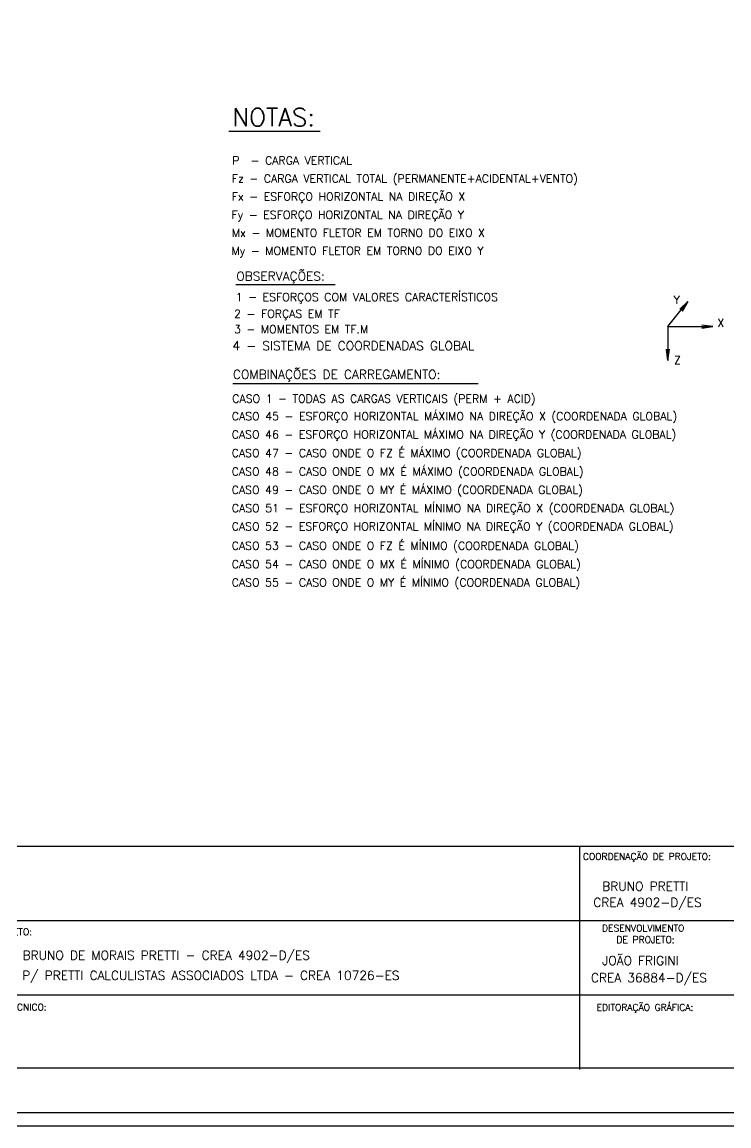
# Model space of a CAD drawing. Extents: x 0 to 84.7, y 0 to 60.
# Drawn here: x 49.44 to 65.28, y 0 to 24.73 of the extents above; entities that cross this region are included whole.
import ezdxf

# ---------------------------------------------------------------- set-up
doc = ezdxf.new("R2010")
doc.units = 0
doc.header["$MEASUREMENT"] = 0
doc.layers.add('1', color=1, linetype='CONTINUOUS')
doc.layers.add('6', color=6, linetype='CONTINUOUS')
doc.styles.get("Standard").update_dxf_attribs({"font": 'ROMANS.SHX'})

msp = doc.modelspace()

# ---------------------------------------------------------------- linework, layer by layer
at = {"layer": '1', "linetype": 'Continuous'}
for p, q in [((54.228098, 18.850263), (56.458317, 18.850263)), ((54.167765, 16.634237), (59.660819, 16.634237)), ((47.428262, 4.603475), (61.928262, 4.603475)), ((61.928262, 4.603475), (65.428262, 4.603475)), ((47.428262, 2.937459), (61.928262, 2.937459)), ((61.928262, 2.937459), (65.428262, 2.937459))]:
    msp.add_line(p, q, dxfattribs=at)
for points in [[(0.0039, 0.003377), (84.703851, 0.003377), (84.703851, 60.003377), (0.0039, 60.003377), (0.0039, 0.003377)], [(0.303949, 0.303365), (84.403925, 0.303365), (84.403925, 59.703389), (0.303949, 59.703389), (0.303949, 0.303365)], [(63.908148, 17.906898), (64.354547, 18.468777), (64.225914, 18.254409), (64.354547, 18.468777), (64.174815, 18.295007)], [(63.908148, 17.906898), (63.908148, 17.149822), (63.875517, 17.397684), (63.908148, 17.149822), (63.94078, 17.397684)], [(63.908148, 17.906898), (64.91363, 17.906898), (64.665769, 17.874267), (64.91363, 17.906898), (64.665769, 17.93953)]]:
    msp.add_lwpolyline(points, dxfattribs=at)
at = {"layer": '6', "linetype": 'Continuous'}
for p, q in [((54.075635, 22.281621), (56.122179, 22.281621)), ((11.404047, 6.270467), (83.404047, 6.270467)), ((61.928262, 6.270467), (61.928262, 1.270467))]:
    msp.add_line(p, q, dxfattribs=at)
msp.add_lwpolyline([(2.803949, 1.303365), (83.403925, 1.303365), (83.403925, 58.703389), (2.803949, 58.703389), (2.803949, 1.303365)], dxfattribs=at)

# ---------------------------------------------------------------- texts
at = {"layer": '1', "linetype": 'Continuous'}
for s, height, p in [('P  - CARGA VERTICAL', 0.18, (54.151182, 21.536051)), ('Fz - CARGA VERTICAL TOTAL (PERMANENTE+ACIDENTAL+VENTO)', 0.18, (54.140542, 21.131174)), ('Fx - ESFORÇO HORIZONTAL NA DIREÇÃO X', 0.18, (54.138326, 20.727582)), ('Fy - ESFORÇO HORIZONTAL NA DIREÇÃO Y', 0.18, (54.135589, 20.318865)), ('Mx - MOMENTO FLETOR EM TORNO DO EIXO X', 0.18, (54.141049, 19.916196)), ('My - MOMENTO FLETOR EM TORNO DO EIXO Y', 0.18, (54.134627, 19.513864)), ('OBSERVAÇÕES:', 0.2, (54.242543, 18.934756)), (' 1 - ESFORÇOS COM VALORES CARACTERÍSTICOS', 0.18, (54.106072, 18.477129)), ('Y', 0.18, (64.036301, 18.413391)), (' 2 - FORÇAS EM TF', 0.18, (54.069146, 18.103277)), ('X', 0.18, (65.015734, 17.900195)), (' 3 - MOMENTOS EM TF.M', 0.18, (54.066474, 17.757127)), (' 4 - SISTEMA DE COORDENADAS GLOBAL', 0.2, (54.01908, 17.37683)), ('Z', 0.18, (64.046267, 17.06405)), ('COMBINAÇÕES DE CARREGAMENTO:', 0.2, (54.16615, 16.734789)), ('CASO 1 - TODAS AS CARGAS VERTICAIS (PERM + ACID)', 0.18, (54.151182, 16.201453)), ('CASO 45 - ESFORÇO HORIZONTAL MÁXIMO NA DIREÇÃO X (COORDENADA GLOBAL)', 0.18, (54.141063, 15.808352)), ('CASO 46 - ESFORÇO HORIZONTAL MÁXIMO NA DIREÇÃO Y (COORDENADA GLOBAL)', 0.18, (54.138326, 15.399635)), ('CASO 47 - CASO ONDE O FZ É MÁXIMO (COORDENADA GLOBAL)', 0.18, (54.138326, 14.984265)), ('CASO 48 - CASO ONDE O MX É MÁXIMO (COORDENADA GLOBAL)', 0.18, (54.138326, 14.568894)), ('CASO 49 - CASO ONDE O MY É MÁXIMO (COORDENADA GLOBAL)', 0.18, (54.138326, 14.158503)), ('CASO 51 - ESFORÇO HORIZONTAL MÍNIMO NA DIREÇÃO X (COORDENADA GLOBAL)', 0.18, (54.141063, 13.749785)), ('CASO 52 - ESFORÇO HORIZONTAL MÍNIMO NA DIREÇÃO Y (COORDENADA GLOBAL)', 0.18, (54.138326, 13.341068)), ('CASO 53 - CASO ONDE O FZ É MÍNIMO (COORDENADA GLOBAL)', 0.18, (54.138326, 12.907414)), ('CASO 54 - CASO ONDE O MX É MÍNIMO (COORDENADA GLOBAL)', 0.18, (54.138326, 12.495804)), ('CASO 55 - CASO ONDE O MY É MÍNIMO (COORDENADA GLOBAL)', 0.18, (54.138326, 12.084194)), ('COORDENAÇÃO DE PROJETO:', 0.15, (62.003814, 5.963256)), ('BRUNO PRETTI', 0.2, (62.436203, 5.272014)), ('CREA 4902-D/ES', 0.2, (62.239037, 4.909962)), ('DESENVOLVIMENTO', 0.15, (62.433414, 4.35927)), ('AUTOR DO PROJETO:', 0.15, (47.604044, 4.276326)), ('DE PROJETO:', 0.15, (62.756129, 4.100117)), ('BRUNO DE MORAIS PRETTI - CREA 4902-D/ES', 0.2, (49.453187, 3.72525)), ('JOÃO FRIGINI', 0.2, (62.436203, 3.605998)), ('P/ PRETTI CALCULISTAS ASSOCIADOS LTDA - CREA 10726-ES', 0.2, (49.445715, 3.274321)), ('CREA 36884-D/ES', 0.2, (62.185444, 3.220978)), ('RESPONSÁVEL TÉCNICO:', 0.15, (47.604044, 2.588826)), ('EDITORAÇÃO GRÁFICA:', 0.15, (62.311997, 2.583537))]:
    msp.add_text(s, height=height, dxfattribs=at).set_placement(p)
at = {"layer": '6', "linetype": 'Continuous'}
msp.add_text('NOTAS:', height=0.4, dxfattribs=at).set_placement((54.152625, 22.394601))

doc.saveas('drawing.dxf')
